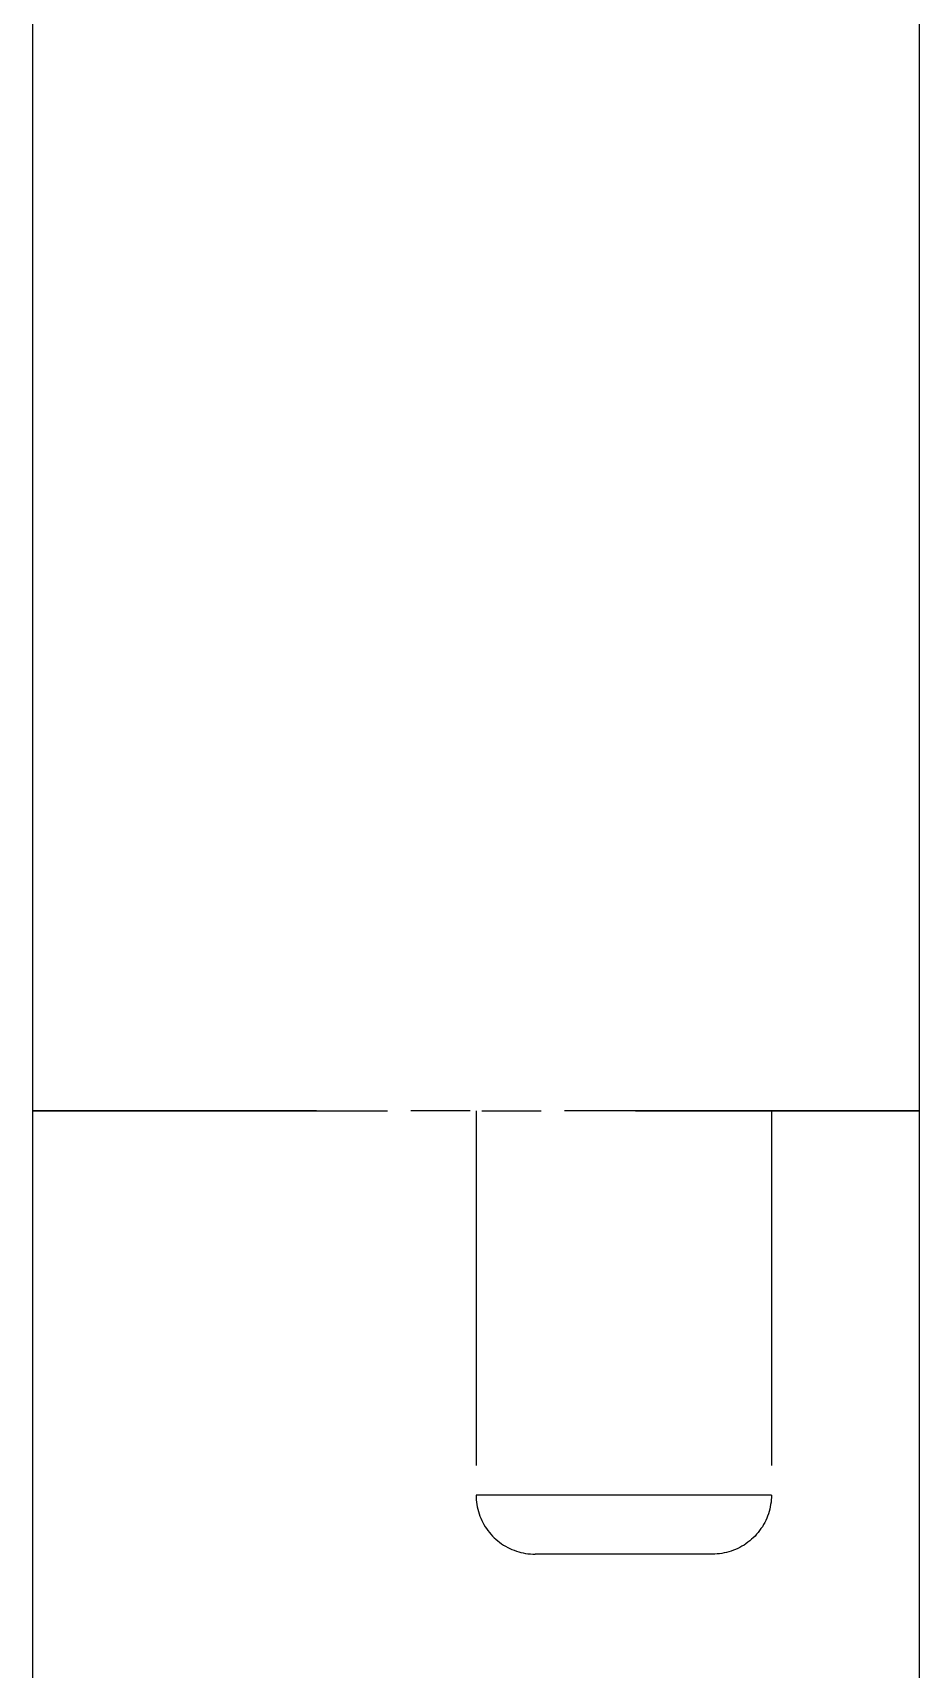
# Model space of a CAD drawing. Extents: x 8 to 586, y 8 to 412.
# Drawn here: x 200 to 215, y 310.05 to 337.73 of the extents above; entities that cross this region are included whole.
import ezdxf

# ---------------------------------------------------------------- set-up
doc = ezdxf.new("R2010")
doc.units = 0
doc.linetypes.add('CENTER', pattern=[10.2, 6, -1.6, 1, -1.6])
doc.linetypes.add('DASHED', pattern=[3, 1.8, -1.2])
for name, color, linetype in [('HIDDEN', 8, 'DASHED'), ('SEAM', 3, 'CENTER'), ('VISIBLE', 7, 'CONTINUOUS')]:
    doc.layers.add(name, color=color, linetype=linetype)

msp = doc.modelspace()

# ---------------------------------------------------------------- linework, layer by layer
at = {"layer": 'HIDDEN'}
for p, q in [((200, 271), (200, 377)), ((215, 369.5), (215, 269.5))]:
    msp.add_line(p, q, dxfattribs=at)
at = {"layer": 'SEAM'}
for p, q in [((200, 319.5), (200, 377)), ((215, 369.5), (215, 319.5)), ((215, 319.5), (200, 319.5)), ((200, 271), (200, 319.5)), ((200, 319.5), (215, 319.5)), ((207.5, 319.5), (207.5, 313)), ((212.5, 319.5), (212.5, 313)), ((215, 319.5), (215, 269.5)), ((207.5, 313), (207.5023, 312.9598)), ((207.5, 313), (207.5023, 312.9598)), ((212.5, 313), (207.5, 313)), ((207.5023, 312.9598), (207.5045, 312.9196)), ((207.5023, 312.9598), (207.5045, 312.9196)), ((207.5045, 312.9196), (207.5077, 312.8795)), ((207.5045, 312.9196), (207.5077, 312.8795)), ((207.5077, 312.8795), (207.5145, 312.8398)), ((207.5077, 312.8795), (207.5145, 312.8398)), ((207.5145, 312.8398), (207.5212, 312.8002)), ((207.5145, 312.8398), (207.5212, 312.8002)), ((207.5212, 312.8002), (207.5298, 312.7609)), ((207.5212, 312.8002), (207.5298, 312.7609)), ((207.5298, 312.7609), (207.541, 312.7222)), ((207.5298, 312.7609), (207.541, 312.7222)), ((212.4702, 312.7609), (212.459, 312.7222)), ((212.4788, 312.8002), (212.4702, 312.7609)), ((212.4855, 312.8398), (212.4788, 312.8002)), ((212.4923, 312.8795), (212.4855, 312.8398)), ((212.4955, 312.9196), (212.4923, 312.8795)), ((212.4977, 312.9598), (212.4955, 312.9196)), ((212.5, 313), (212.4977, 312.9598)), ((207.541, 312.7222), (207.5521, 312.6835)), ((207.541, 312.7222), (207.5521, 312.6835)), ((207.5521, 312.6835), (207.566, 312.6458)), ((207.5521, 312.6835), (207.566, 312.6458)), ((207.566, 312.6458), (207.5814, 312.6086)), ((207.566, 312.6458), (207.5814, 312.6086)), ((207.5814, 312.6086), (207.5968, 312.5714)), ((207.5814, 312.6086), (207.5968, 312.5714)), ((207.5968, 312.5714), (207.6157, 312.5359)), ((207.5968, 312.5714), (207.6157, 312.5359)), ((207.6157, 312.5359), (207.6352, 312.5007)), ((207.6157, 312.5359), (207.6352, 312.5007)), ((207.6352, 312.5007), (207.6549, 312.4656)), ((207.6352, 312.5007), (207.6549, 312.4656)), ((207.6549, 312.4656), (207.6782, 312.4328)), ((207.6549, 312.4656), (207.6782, 312.4328)), ((212.3451, 312.4656), (212.3218, 312.4328)), ((212.3648, 312.5007), (212.3451, 312.4656)), ((212.3843, 312.5359), (212.3648, 312.5007)), ((212.4032, 312.5714), (212.3843, 312.5359)), ((212.4186, 312.6086), (212.4032, 312.5714)), ((212.434, 312.6458), (212.4186, 312.6086)), ((212.4479, 312.6835), (212.434, 312.6458)), ((212.459, 312.7222), (212.4479, 312.6835)), ((207.6782, 312.4328), (207.7015, 312.4)), ((207.6782, 312.4328), (207.7015, 312.4)), ((207.7015, 312.4), (207.7258, 312.3679)), ((207.7015, 312.4), (207.7258, 312.3679)), ((207.7258, 312.3679), (207.7527, 312.3379)), ((207.7258, 312.3679), (207.7527, 312.3379)), ((207.7527, 312.3379), (207.7795, 312.3079)), ((207.7527, 312.3379), (207.7795, 312.3079)), ((207.7795, 312.3079), (207.8079, 312.2795)), ((207.7795, 312.3079), (207.8079, 312.2795)), ((207.8079, 312.2795), (207.8379, 312.2527)), ((207.8079, 312.2795), (207.8379, 312.2527)), ((207.8379, 312.2527), (207.8679, 312.2258)), ((207.8379, 312.2527), (207.8679, 312.2258)), ((207.8679, 312.2258), (207.9, 312.2015)), ((207.8679, 312.2258), (207.9, 312.2015)), ((207.9, 312.2015), (207.9328, 312.1782)), ((207.9, 312.2015), (207.9328, 312.1782)), ((212.1, 312.2015), (212.0672, 312.1782)), ((212.1321, 312.2258), (212.1, 312.2015)), ((212.1621, 312.2527), (212.1321, 312.2258)), ((212.1921, 312.2795), (212.1621, 312.2527)), ((212.2205, 312.3079), (212.1921, 312.2795)), ((212.2473, 312.3379), (212.2205, 312.3079)), ((212.2742, 312.3679), (212.2473, 312.3379)), ((212.2985, 312.4), (212.2742, 312.3679)), ((212.3218, 312.4328), (212.2985, 312.4)), ((207.9328, 312.1782), (207.9656, 312.1549)), ((207.9328, 312.1782), (207.9656, 312.1549)), ((207.9656, 312.1549), (208.0007, 312.1352)), ((207.9656, 312.1549), (208.0007, 312.1352)), ((208.0007, 312.1352), (208.0359, 312.1157)), ((208.0007, 312.1352), (208.0359, 312.1157)), ((208.0359, 312.1157), (208.0714, 312.0968)), ((208.0359, 312.1157), (208.0714, 312.0968)), ((208.0714, 312.0968), (208.1086, 312.0814)), ((208.0714, 312.0968), (208.1086, 312.0814)), ((208.1086, 312.0814), (208.1458, 312.066)), ((208.1086, 312.0814), (208.1458, 312.066)), ((208.1458, 312.066), (208.1835, 312.0521)), ((208.1458, 312.066), (208.1835, 312.0521)), ((208.1835, 312.0521), (208.2222, 312.041)), ((208.1835, 312.0521), (208.2222, 312.041)), ((208.2222, 312.041), (208.2609, 312.0298)), ((208.2222, 312.041), (208.2609, 312.0298)), ((208.2609, 312.0298), (208.3002, 312.0212)), ((208.2609, 312.0298), (208.3002, 312.0212)), ((208.3002, 312.0212), (208.3398, 312.0145)), ((208.3002, 312.0212), (208.3398, 312.0145)), ((208.3398, 312.0145), (208.3795, 312.0077)), ((208.3398, 312.0145), (208.3795, 312.0077)), ((208.3795, 312.0077), (208.4196, 312.0045)), ((208.3795, 312.0077), (208.4196, 312.0045)), ((208.4196, 312.0045), (208.4598, 312.0023)), ((208.4196, 312.0045), (208.4598, 312.0023)), ((208.4598, 312.0023), (208.5, 312)), ((208.4598, 312.0023), (208.5, 312)), ((211.5, 312), (208.5, 312)), ((211.5402, 312.0023), (211.5, 312)), ((211.5804, 312.0045), (211.5402, 312.0023)), ((211.6205, 312.0077), (211.5804, 312.0045)), ((211.6602, 312.0145), (211.6205, 312.0077)), ((211.6998, 312.0212), (211.6602, 312.0145)), ((211.7391, 312.0298), (211.6998, 312.0212)), ((211.7778, 312.041), (211.7391, 312.0298)), ((211.8165, 312.0521), (211.7778, 312.041)), ((211.8542, 312.066), (211.8165, 312.0521)), ((211.8914, 312.0814), (211.8542, 312.066)), ((211.9286, 312.0968), (211.8914, 312.0814)), ((211.9641, 312.1157), (211.9286, 312.0968)), ((211.9993, 312.1352), (211.9641, 312.1157)), ((212.0344, 312.1549), (211.9993, 312.1352)), ((212.0672, 312.1782), (212.0344, 312.1549))]:
    msp.add_line(p, q, dxfattribs=at)
at = {"layer": 'VISIBLE'}
for p, q in [((200, 271), (200, 377)), ((215, 369.5), (215, 269.5))]:
    msp.add_line(p, q, dxfattribs=at)

doc.saveas('drawing.dxf')
